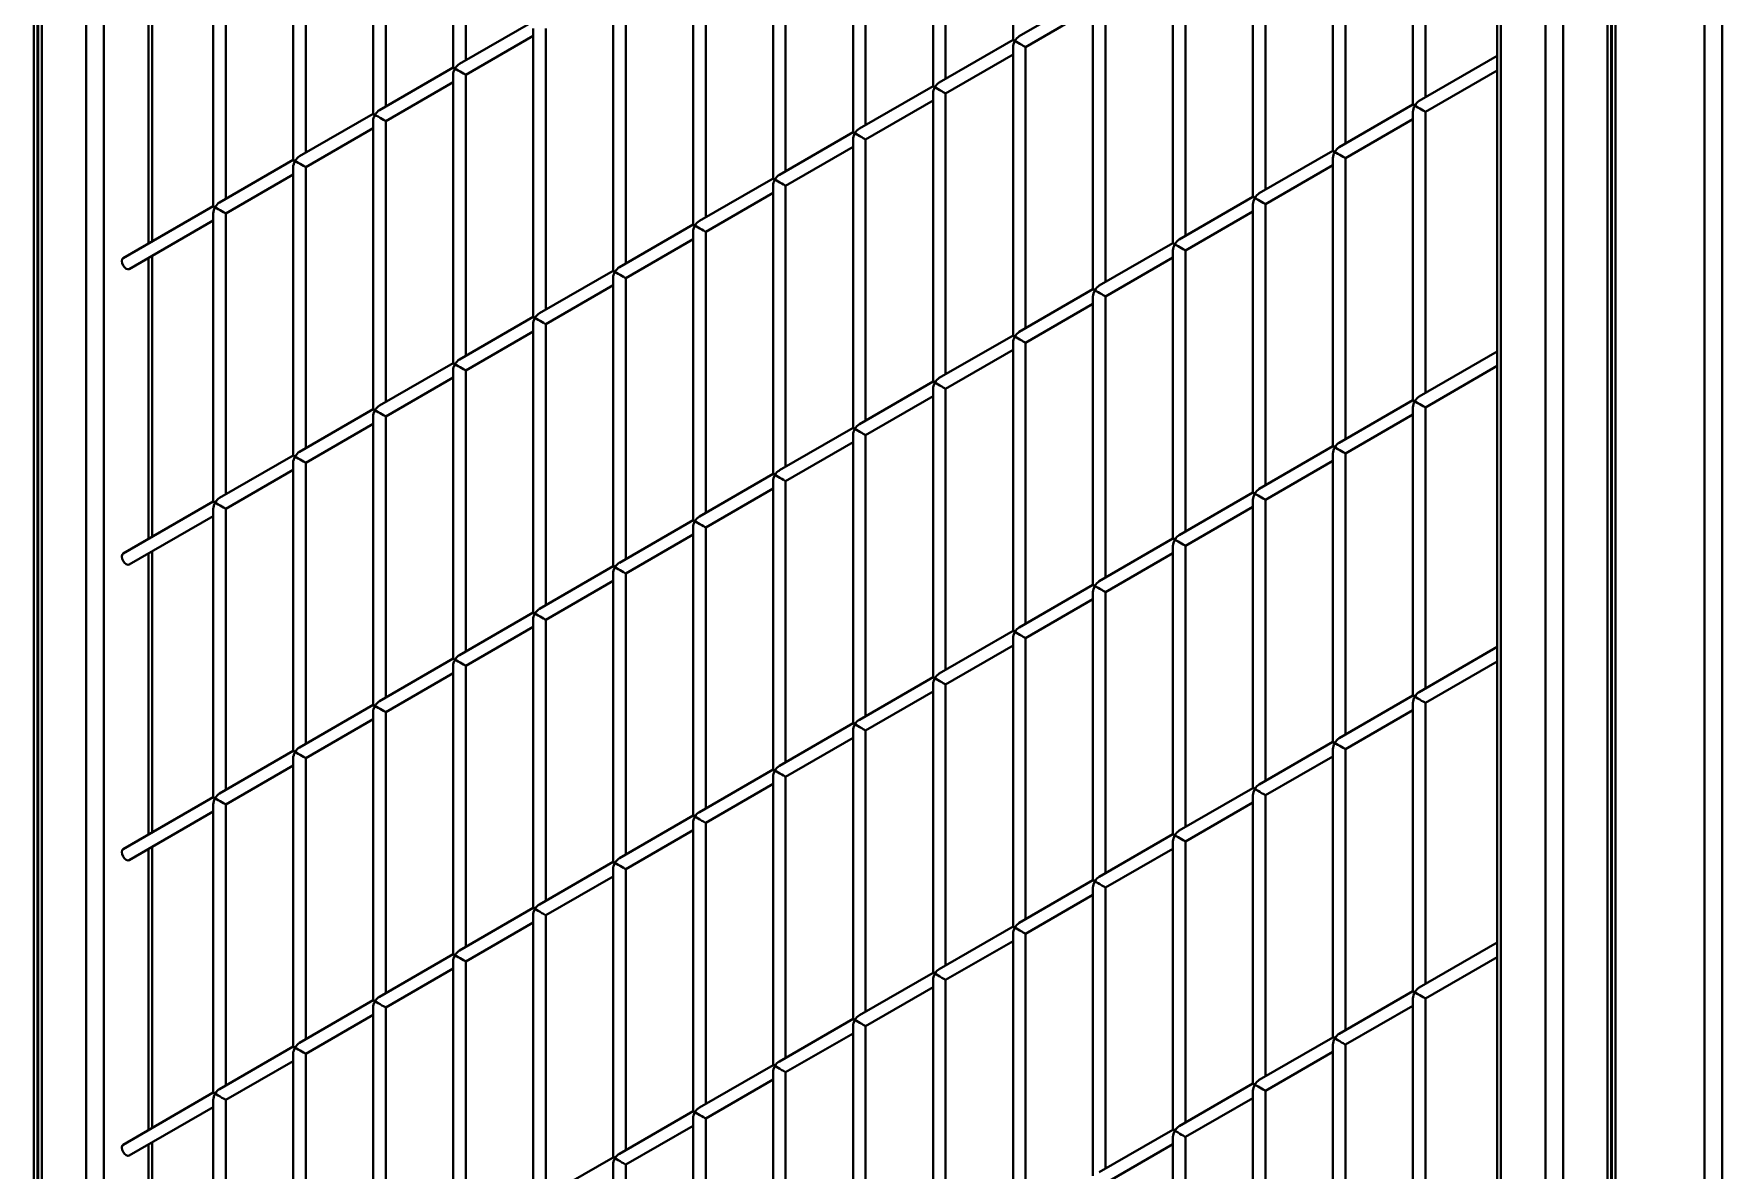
# Model space of a CAD drawing. Header units: millimetres. Extents: x 0 to 420, y 0 to 297.
# Drawn here: x 266.57 to 280, y 104.9 to 113.94 of the extents above; entities that cross this region are included whole.
import ezdxf

# ---------------------------------------------------------------- set-up
doc = ezdxf.new("R2010")
doc.units = ezdxf.units.MM

msp = doc.modelspace()

# ---------------------------------------------------------------- linework, layer by layer
at = {"color": 8, "linetype": 'Continuous', "lineweight": 40}
for p, q in [((279.8601, 99.2264), (279.8601, 131.3982)), ((280.0016, 131.3982), (280.0016, 99.2264)), ((279.153, 130.99), (279.153, 98.8182)), ((279.0894, 102.5736), (279.0894, 125.8213)), ((267.1251, 121.556), (267.1251, 93.3375)), ((266.5665, 95.2675), (266.5665, 118.4947)), ((267.4787, 112.2725), (267.4787, 114.5087)), ((267.4787, 109.9209), (267.4787, 112.157)), ((267.4787, 107.5692), (267.4787, 109.8054)), ((267.4787, 105.2176), (267.4787, 107.4538)), ((267.4787, 102.866), (267.4787, 105.1021))]:
    msp.add_line(p, q, dxfattribs=at)
at = {"color": 7, "linetype": 'Continuous', "lineweight": 40}
for p, q in [((279.1237, 130.9491), (279.1237, 98.8013)), ((278.5944, 99.5165), (278.5944, 128.7486)), ((278.7358, 128.8303), (278.7358, 99.4348)), ((278.2116, 128.0377), (278.2116, 99.7376)), ((278.2409, 128.1363), (278.2409, 99.7206)), ((279.1187, 102.5829), (279.1187, 125.8146)), ((266.6009, 121.8587), (266.6009, 92.5111)), ((266.6302, 121.8418), (266.6302, 92.6097)), ((266.9837, 93.222), (266.9837, 121.6377)), ((266.5958, 95.2844), (266.5958, 118.4987)), ((274.3583, 116.1863), (274.3583, 113.8924)), ((269.9036, 115.9663), (269.9036, 113.6724)), ((270.0036, 113.7301), (270.0036, 115.9663)), ((273.7219, 115.8189), (273.7219, 113.525)), ((273.8219, 113.5827), (273.8219, 115.8189)), ((269.2672, 115.5989), (269.2672, 113.305)), ((269.3672, 113.3627), (269.3672, 115.5989)), ((277.5403, 115.6716), (277.5403, 113.3777)), ((277.6403, 113.4354), (277.6403, 115.6716)), ((273.0855, 115.4515), (273.0855, 113.1576)), ((273.1855, 113.2154), (273.1855, 115.4515)), ((276.9039, 115.3042), (276.9039, 113.0103)), ((277.0039, 113.068), (277.0039, 115.3042)), ((268.6308, 115.2315), (268.6308, 112.9376)), ((268.7308, 112.9953), (268.7308, 115.2315)), ((272.4492, 115.0841), (272.4492, 112.7903)), ((272.5492, 112.848), (272.5492, 115.0841)), ((276.2675, 114.9368), (276.2675, 112.6429)), ((276.3675, 112.7006), (276.3675, 114.9368)), ((267.9944, 114.8641), (267.9944, 112.5702)), ((268.0944, 112.6279), (268.0944, 114.8641)), ((271.8128, 114.7168), (271.8128, 112.4229)), ((271.9128, 112.4806), (271.9128, 114.7168)), ((267.508, 112.2894), (267.508, 114.5256)), ((275.6311, 114.5694), (275.6311, 112.2755)), ((275.7311, 112.3333), (275.7311, 114.5694)), ((271.1764, 114.3494), (271.1764, 112.0555)), ((271.2764, 112.1132), (271.2764, 114.3494)), ((274.9947, 114.2598), (274.4083, 113.9213)), ((274.9947, 114.202), (274.9947, 111.9081)), ((275.0947, 111.9659), (275.0947, 114.202)), ((274.4583, 113.8347), (274.9947, 114.1443)), ((270.54, 114.0397), (269.9536, 113.7012)), ((270.54, 113.982), (270.54, 111.6881)), ((270.64, 111.7458), (270.64, 113.982)), ((270.0036, 113.6146), (270.54, 113.9243)), ((274.3583, 113.8924), (273.7719, 113.5539)), ((274.3583, 113.8347), (274.3583, 111.5408)), ((274.4583, 111.5985), (274.4583, 113.8347)), ((269.9036, 113.6724), (269.3172, 113.3338)), ((273.8219, 113.4673), (274.3583, 113.7769)), ((278.2116, 113.7652), (277.5903, 113.4065)), ((269.3672, 113.2472), (269.9036, 113.5569)), ((269.9036, 113.6146), (269.9036, 111.3207)), ((270.0036, 111.3784), (270.0036, 113.6146)), ((277.6403, 113.3199), (278.2116, 113.6497)), ((273.7219, 113.525), (273.1356, 113.1865)), ((273.1855, 113.0999), (273.7219, 113.4096)), ((273.7219, 113.4673), (273.7219, 111.1734)), ((273.8219, 111.2311), (273.8219, 113.4673)), ((269.2672, 113.305), (268.6808, 112.9665)), ((277.5403, 113.3777), (276.9539, 113.0392)), ((277.0039, 112.9526), (277.5403, 113.2622)), ((277.5403, 113.3199), (277.5403, 111.026)), ((277.6403, 111.0838), (277.6403, 113.3199)), ((268.7308, 112.8798), (269.2672, 113.1895)), ((269.2672, 113.2472), (269.2672, 110.9533)), ((269.3672, 111.0111), (269.3672, 113.2472)), ((273.0855, 113.1576), (272.4992, 112.8191)), ((272.5492, 112.7325), (273.0855, 113.0422)), ((273.0855, 113.0999), (273.0855, 110.806)), ((273.1855, 110.8637), (273.1855, 113.0999)), ((276.9039, 113.0103), (276.3175, 112.6718)), ((268.6308, 112.9376), (268.0444, 112.5991)), ((268.6308, 112.8798), (268.6308, 110.5859)), ((268.7308, 110.6437), (268.7308, 112.8798)), ((276.3675, 112.5852), (276.9039, 112.8948)), ((276.9039, 112.9526), (276.9039, 110.6587)), ((277.0039, 110.7164), (277.0039, 112.9526)), ((268.0944, 112.5125), (268.6308, 112.8221)), ((272.4492, 112.7903), (271.8628, 112.4517)), ((272.4492, 112.7325), (272.4492, 110.4386)), ((272.5492, 110.4963), (272.5492, 112.7325)), ((271.9128, 112.3651), (272.4492, 112.6748)), ((276.2675, 112.6429), (275.6811, 112.3044)), ((267.9944, 112.5702), (267.2769, 112.156)), ((267.3269, 112.0694), (267.9944, 112.4547)), ((267.9944, 112.5125), (267.9944, 110.2186)), ((268.0944, 110.2763), (268.0944, 112.5125)), ((275.7311, 112.2178), (276.2675, 112.5274)), ((276.2675, 112.5852), (276.2675, 110.2913)), ((276.3675, 110.349), (276.3675, 112.5852)), ((271.8128, 112.4229), (271.2264, 112.0844)), ((271.8128, 112.3651), (271.8128, 110.0712)), ((271.9128, 110.129), (271.9128, 112.3651)), ((271.2764, 111.9977), (271.8128, 112.3074)), ((275.6311, 112.2755), (275.0447, 111.937)), ((275.6311, 112.2178), (275.6311, 109.9239)), ((275.7311, 109.9816), (275.7311, 112.2178)), ((267.508, 109.9378), (267.508, 112.1739)), ((271.1764, 112.0555), (270.59, 111.717)), ((275.0947, 111.8504), (275.6311, 112.1601)), ((270.64, 111.6304), (271.1764, 111.94)), ((271.1764, 111.9977), (271.1764, 109.7038)), ((271.2764, 109.7616), (271.2764, 111.9977)), ((274.9947, 111.9081), (274.4083, 111.5696)), ((274.4583, 111.483), (274.9947, 111.7927)), ((274.9947, 111.8504), (274.9947, 109.5565)), ((275.0947, 109.6142), (275.0947, 111.8504)), ((270.54, 111.6881), (269.9536, 111.3496)), ((270.0036, 111.263), (270.54, 111.5726)), ((270.54, 111.6304), (270.54, 109.3365)), ((270.64, 109.3942), (270.64, 111.6304)), ((274.3583, 111.5408), (273.7719, 111.2022)), ((273.8219, 111.1156), (274.3583, 111.4253)), ((274.3583, 111.483), (274.3583, 109.1891)), ((274.4583, 109.2469), (274.4583, 111.483)), ((278.2116, 111.4135), (277.5903, 111.0549)), ((269.9036, 111.3207), (269.3172, 110.9822)), ((269.9036, 111.263), (269.9036, 108.9691)), ((270.0036, 109.0268), (270.0036, 111.263)), ((277.6403, 110.9683), (278.2116, 111.2981)), ((269.3672, 110.8956), (269.9036, 111.2052)), ((273.7219, 111.1734), (273.1356, 110.8349)), ((273.7219, 111.1156), (273.7219, 108.8217)), ((273.8219, 108.8795), (273.8219, 111.1156)), ((273.1855, 110.7483), (273.7219, 111.0579)), ((277.5403, 111.026), (276.9539, 110.6875)), ((269.2672, 110.9533), (268.6808, 110.6148)), ((269.2672, 110.8956), (269.2672, 108.6017)), ((269.3672, 108.6594), (269.3672, 110.8956)), ((277.0039, 110.6009), (277.5403, 110.9106)), ((277.5403, 110.9683), (277.5403, 108.6744)), ((277.6403, 108.7321), (277.6403, 110.9683)), ((268.7308, 110.5282), (269.2672, 110.8379)), ((273.0855, 110.806), (272.4992, 110.4675)), ((273.0855, 110.7483), (273.0855, 108.4544)), ((273.1855, 108.5121), (273.1855, 110.7483)), ((268.6308, 110.5859), (268.0444, 110.2474)), ((272.5492, 110.3809), (273.0855, 110.6905)), ((276.9039, 110.6587), (276.3175, 110.3201)), ((276.9039, 110.6009), (276.9039, 108.307)), ((277.0039, 108.3648), (277.0039, 110.6009)), ((268.0944, 110.1608), (268.6308, 110.4705)), ((268.6308, 110.5282), (268.6308, 108.2343)), ((268.7308, 108.292), (268.7308, 110.5282)), ((272.4492, 110.4386), (271.8628, 110.1001)), ((276.3675, 110.2335), (276.9039, 110.5432)), ((271.9128, 110.0135), (272.4492, 110.3231)), ((272.4492, 110.3809), (272.4492, 108.087)), ((272.5492, 108.1447), (272.5492, 110.3809)), ((267.9944, 110.2186), (267.2769, 109.8044)), ((276.2675, 110.2913), (275.6811, 109.9528)), ((275.7311, 109.8662), (276.2675, 110.1758)), ((276.2675, 110.2335), (276.2675, 107.9396)), ((276.3675, 107.9974), (276.3675, 110.2335)), ((267.3269, 109.7178), (267.9944, 110.1031)), ((267.9944, 110.1608), (267.9944, 107.8669)), ((268.0944, 107.9247), (268.0944, 110.1608)), ((271.8128, 110.0712), (271.2264, 109.7327)), ((271.2764, 109.6461), (271.8128, 109.9558)), ((271.8128, 110.0135), (271.8128, 107.7196)), ((271.9128, 107.7773), (271.9128, 110.0135)), ((275.6311, 109.9239), (275.0447, 109.5854)), ((267.508, 107.5861), (267.508, 109.8223)), ((275.0947, 109.4988), (275.6311, 109.8084)), ((275.6311, 109.8662), (275.6311, 107.5723)), ((275.7311, 107.63), (275.7311, 109.8662)), ((271.1764, 109.7038), (270.59, 109.3653)), ((271.1764, 109.6461), (271.1764, 107.3522)), ((271.2764, 107.4099), (271.2764, 109.6461)), ((270.64, 109.2787), (271.1764, 109.5884)), ((274.9947, 109.5565), (274.4083, 109.218)), ((274.9947, 109.4988), (274.9947, 107.2049)), ((275.0947, 107.2626), (275.0947, 109.4988)), ((274.4583, 109.1314), (274.9947, 109.441)), ((270.54, 109.3365), (269.9536, 108.9979)), ((270.54, 109.2787), (270.54, 106.9848)), ((270.64, 107.0426), (270.64, 109.2787)), ((270.0036, 108.9113), (270.54, 109.221)), ((274.3583, 109.1891), (273.7719, 108.8506)), ((274.3583, 109.1314), (274.3583, 106.8375)), ((274.4583, 106.8952), (274.4583, 109.1314)), ((269.9036, 108.9691), (269.3172, 108.6306)), ((273.8219, 108.764), (274.3583, 109.0737)), ((278.2116, 109.0619), (277.5903, 108.7033)), ((269.3672, 108.544), (269.9036, 108.8536)), ((269.9036, 108.9113), (269.9036, 106.6174)), ((270.0036, 106.6752), (270.0036, 108.9113)), ((277.6403, 108.6167), (278.2116, 108.9464)), ((273.7219, 108.8217), (273.1356, 108.4832)), ((273.1855, 108.3966), (273.7219, 108.7063)), ((273.7219, 108.764), (273.7219, 106.4701)), ((273.8219, 106.5278), (273.8219, 108.764)), ((269.2672, 108.6017), (268.6808, 108.2632)), ((277.5403, 108.6744), (276.9539, 108.3359)), ((277.0039, 108.2493), (277.5403, 108.5589)), ((277.5403, 108.6167), (277.5403, 106.3228)), ((277.6403, 106.3805), (277.6403, 108.6167)), ((268.7308, 108.1766), (269.2672, 108.4862)), ((269.2672, 108.544), (269.2672, 106.2501)), ((269.3672, 106.3078), (269.3672, 108.544)), ((273.0855, 108.4544), (272.4992, 108.1158)), ((272.5492, 108.0292), (273.0855, 108.3389)), ((273.0855, 108.3966), (273.0855, 106.1027)), ((273.1855, 106.1605), (273.1855, 108.3966)), ((276.9039, 108.307), (276.3175, 107.9685)), ((268.6308, 108.2343), (268.0444, 107.8958)), ((268.6308, 108.1766), (268.6308, 105.8827)), ((268.7308, 105.9404), (268.7308, 108.1766)), ((276.3675, 107.8819), (276.9039, 108.1916)), ((276.9039, 108.2493), (276.9039, 105.9554)), ((277.0039, 106.0131), (277.0039, 108.2493)), ((268.0944, 107.8092), (268.6308, 108.1188)), ((272.4492, 108.087), (271.8628, 107.7485)), ((272.4492, 108.0292), (272.4492, 105.7353)), ((272.5492, 105.7931), (272.5492, 108.0292)), ((271.9128, 107.6619), (272.4492, 107.9715)), ((276.2675, 107.9396), (275.6811, 107.6011)), ((267.9944, 107.8669), (267.2769, 107.4527)), ((267.3269, 107.3661), (267.9944, 107.7515)), ((267.9944, 107.8092), (267.9944, 105.5153)), ((268.0944, 105.573), (268.0944, 107.8092)), ((275.7311, 107.5145), (276.2675, 107.8242)), ((276.2675, 107.8819), (276.2675, 105.588)), ((276.3675, 105.6457), (276.3675, 107.8819)), ((271.8128, 107.7196), (271.2264, 107.3811)), ((271.8128, 107.6619), (271.8128, 105.368)), ((271.9128, 105.4257), (271.9128, 107.6619)), ((271.2764, 107.2945), (271.8128, 107.6041)), ((275.6311, 107.5723), (275.0447, 107.2337)), ((275.6311, 107.5145), (275.6311, 105.2206)), ((275.7311, 105.2783), (275.7311, 107.5145)), ((267.508, 105.2345), (267.508, 107.4707)), ((271.1764, 107.3522), (270.59, 107.0137)), ((275.0947, 107.1471), (275.6311, 107.4568)), ((270.64, 106.9271), (271.1764, 107.2367)), ((271.1764, 107.2945), (271.1764, 105.0006)), ((271.2764, 105.0583), (271.2764, 107.2945)), ((274.9947, 107.2049), (274.4083, 106.8664)), ((274.4583, 106.7798), (274.9947, 107.0894)), ((274.9947, 107.1471), (274.9947, 104.8532)), ((275.0947, 104.911), (275.0947, 107.1471)), ((270.54, 106.9848), (269.9536, 106.6463)), ((270.0036, 106.5597), (270.54, 106.8694)), ((270.54, 106.9271), (270.54, 104.6332)), ((270.64, 104.6909), (270.64, 106.9271)), ((274.3583, 106.8375), (273.7719, 106.499)), ((273.8219, 106.4124), (274.3583, 106.722)), ((274.3583, 106.7798), (274.3583, 104.4859)), ((274.4583, 104.5436), (274.4583, 106.7798)), ((278.2116, 106.7103), (277.5903, 106.3516)), ((269.9036, 106.6174), (269.3172, 106.2789)), ((269.9036, 106.5597), (269.9036, 104.2658)), ((270.0036, 104.3235), (270.0036, 106.5597)), ((277.6403, 106.265), (278.2116, 106.5948)), ((269.3672, 106.1923), (269.9036, 106.502)), ((273.7219, 106.4701), (273.1356, 106.1316)), ((273.7219, 106.4124), (273.7219, 104.1185)), ((273.8219, 104.1762), (273.8219, 106.4124)), ((273.1855, 106.045), (273.7219, 106.3546)), ((277.5403, 106.3228), (276.9539, 105.9843)), ((269.2672, 106.2501), (268.6808, 105.9115)), ((269.2672, 106.1923), (269.2672, 103.8984)), ((269.3672, 103.9561), (269.3672, 106.1923)), ((277.0039, 105.8976), (277.5403, 106.2073)), ((277.5403, 106.265), (277.5403, 103.9711)), ((277.6403, 104.0289), (277.6403, 106.265)), ((268.7308, 105.8249), (269.2672, 106.1346)), ((273.0855, 106.1027), (272.4992, 105.7642)), ((273.0855, 106.045), (273.0855, 103.7511)), ((273.1855, 103.8088), (273.1855, 106.045)), ((268.6308, 105.8827), (268.0444, 105.5442)), ((272.5492, 105.6776), (273.0855, 105.9873)), ((276.9039, 105.9554), (276.3175, 105.6169)), ((276.9039, 105.8976), (276.9039, 103.6037)), ((277.0039, 103.6615), (277.0039, 105.8976)), ((268.0944, 105.4576), (268.6308, 105.7672)), ((268.6308, 105.8249), (268.6308, 103.531)), ((268.7308, 103.5888), (268.7308, 105.8249)), ((272.4492, 105.7353), (271.8628, 105.3968)), ((276.3675, 105.5303), (276.9039, 105.8399)), ((271.9128, 105.3102), (272.4492, 105.6199)), ((272.4492, 105.6776), (272.4492, 103.3837)), ((272.5492, 103.4414), (272.5492, 105.6776)), ((267.9944, 105.5153), (267.2769, 105.1011)), ((276.2675, 105.588), (275.6811, 105.2495)), ((275.7311, 105.1629), (276.2675, 105.4725)), ((276.2675, 105.5303), (276.2675, 103.2364)), ((276.3675, 103.2941), (276.3675, 105.5303)), ((267.3269, 105.0145), (267.9944, 105.3998)), ((267.9944, 105.4576), (267.9944, 103.1637)), ((268.0944, 103.2214), (268.0944, 105.4576)), ((271.8128, 105.368), (271.2264, 105.0294)), ((271.2764, 104.9428), (271.8128, 105.2525)), ((271.8128, 105.3102), (271.8128, 103.0163)), ((271.9128, 103.074), (271.9128, 105.3102)), ((275.6311, 105.2206), (275.0447, 104.8821)), ((267.508, 102.8829), (267.508, 105.119)), ((275.0947, 104.7955), (275.6311, 105.1052)), ((275.6311, 105.1629), (275.6311, 102.869)), ((275.7311, 102.9267), (275.7311, 105.1629)), ((271.1764, 105.0006), (270.59, 104.6621)), ((271.1764, 104.9428), (271.1764, 102.6489)), ((271.2764, 102.7067), (271.2764, 104.9428))]:
    msp.add_line(p, q, dxfattribs=at)
at = {"color": 7, "linetype": 'Continuous', "lineweight": 40, "flags": 128}
for points in [[(267.2769, 112.156), (267.2769, 112.156), (267.2693, 112.1472), (267.2666, 112.1331), (267.2693, 112.116), (267.2769, 112.0983), (267.2884, 112.0828), (267.3019, 112.0719), (267.3154, 112.0672), (267.3269, 112.0694)], [(267.2769, 109.8044), (267.2769, 109.8044), (267.2693, 109.7956), (267.2666, 109.7815), (267.2693, 109.7643), (267.2769, 109.7466), (267.2884, 109.7312), (267.3019, 109.7203), (267.3154, 109.7156), (267.3269, 109.7178)], [(267.2769, 107.4527), (267.2769, 107.4527), (267.2693, 107.4439), (267.2666, 107.4299), (267.2693, 107.4127), (267.2769, 107.395), (267.2884, 107.3795), (267.3019, 107.3686), (267.3154, 107.3639), (267.3269, 107.3661)], [(267.2769, 105.1011), (267.2769, 105.1011), (267.2693, 105.0923), (267.2666, 105.0782), (267.2693, 105.061), (267.2769, 105.0434), (267.2884, 105.0279), (267.3019, 105.017), (267.3154, 105.0123), (267.3269, 105.0145)]]:
    msp.add_lwpolyline(points, dxfattribs=at)
at = {"color": 7, "linetype": 'Continuous', "lineweight": 40}
for centre, major_axis, ratio, start_param, end_param in [((274.4083, 113.8635), (0.05, -0.0289), 0.0000704, 3.1416333, 3.9270314), ((274.4083, 113.8635), (0.0354, 0.0612), 0.5773346, 1.570837, 2.3562351), ((274.4083, 113.8635), (0.0354, 0.0612), 0.5773346, 0.7853575, 1.570837), ((274.4083, 113.8635), (0.05, -0.0289), 0.0000704, 3.9270314, 6.2832259), ((269.9536, 113.6435), (0.05, -0.0289), 0.0000704, 3.1416333, 3.9270315), ((269.9536, 113.6435), (0.0354, 0.0612), 0.5773346, 1.570837, 2.3562351), ((269.9536, 113.6435), (0.0354, 0.0612), 0.5773346, 0.7853575, 1.570837), ((269.9536, 113.6435), (0.05, -0.0289), 0.0000704, 3.9270315, 6.2832259), ((273.7719, 113.4961), (0.0354, 0.0612), 0.5773346, 0.7853575, 1.570837), ((273.7719, 113.4961), (0.05, -0.0289), 0.0000704, 3.1416333, 3.9270314), ((273.7719, 113.4961), (0.0354, 0.0612), 0.5773346, 1.570837, 2.3562351), ((273.7719, 113.4961), (0.05, -0.0289), 0.0000704, 3.9270314, 6.2832259), ((277.5903, 113.3488), (0.0354, 0.0612), 0.5773346, 0.7853575, 1.570837), ((269.3172, 113.2761), (0.05, -0.0289), 0.0000704, 3.1416333, 3.9270315), ((269.3172, 113.2761), (0.0354, 0.0612), 0.5773346, 1.570837, 2.3562351), ((269.3172, 113.2761), (0.0354, 0.0612), 0.5773346, 0.7853575, 1.570837), ((269.3172, 113.2761), (0.05, -0.0289), 0.0000704, 3.9270315, 6.2832259), ((277.5903, 113.3488), (0.05, -0.0289), 0.0000704, 3.1416333, 3.9270315), ((277.5903, 113.3488), (0.0354, 0.0612), 0.5773346, 1.570837, 2.3562351), ((277.5903, 113.3488), (0.05, -0.0289), 0.0000704, 3.9270315, 6.2832259), ((273.1355, 113.1288), (0.05, -0.0289), 0.0000704, 3.1416333, 3.9270315), ((273.1355, 113.1288), (0.0354, 0.0612), 0.5773346, 1.570837, 2.3562351), ((273.1355, 113.1288), (0.0354, 0.0612), 0.5773346, 0.7853575, 1.570837), ((273.1355, 113.1288), (0.05, -0.0289), 0.0000704, 3.9270315, 6.2832259), ((276.9539, 112.9814), (0.05, -0.0289), 0.0000704, 3.1416333, 3.9270314), ((276.9539, 112.9814), (0.0354, 0.0612), 0.5773346, 1.570837, 2.3562351), ((276.9539, 112.9814), (0.0354, 0.0612), 0.5773346, 0.7853575, 1.570837), ((276.9539, 112.9814), (0.05, -0.0289), 0.0000704, 3.9270314, 6.2832259), ((268.6808, 112.9087), (0.05, -0.0289), 0.0000704, 3.1416333, 3.9270315), ((268.6808, 112.9087), (0.0354, 0.0612), 0.5773346, 1.570837, 2.3562351), ((268.6808, 112.9087), (0.0354, 0.0612), 0.5773346, 0.7853575, 1.570837), ((268.6808, 112.9087), (0.05, -0.0289), 0.0000704, 3.9270314, 6.2832259), ((272.4992, 112.7614), (0.05, -0.0289), 0.0000704, 3.1416333, 3.9270314), ((272.4992, 112.7614), (0.0354, 0.0612), 0.5773346, 1.570837, 2.3562351), ((272.4992, 112.7614), (0.0354, 0.0612), 0.5773346, 0.7853575, 1.570837), ((272.4992, 112.7614), (0.05, -0.0289), 0.0000704, 3.9270314, 6.2832259), ((268.0444, 112.5413), (0.0354, 0.0612), 0.5773346, 0.7853575, 1.570837), ((276.3175, 112.614), (0.05, -0.0289), 0.0000704, 3.1416333, 3.9270314), ((276.3175, 112.614), (0.0354, 0.0612), 0.5773346, 1.570837, 2.3562351), ((276.3175, 112.614), (0.0354, 0.0612), 0.5773346, 0.7853575, 1.570837), ((276.3175, 112.614), (0.05, -0.0289), 0.0000704, 3.9270315, 6.2832259), ((268.0444, 112.5413), (0.05, -0.0289), 0.0000704, 3.1416333, 3.9270315), ((268.0444, 112.5413), (0.0354, 0.0612), 0.5773346, 1.570837, 2.3562351), ((268.0444, 112.5413), (0.05, -0.0289), 0.0000704, 3.9270315, 6.2832259), ((271.8628, 112.394), (0.0354, 0.0612), 0.5773346, 0.7853575, 1.570837), ((271.8628, 112.394), (0.05, -0.0289), 0.0000704, 3.1416333, 3.9270314), ((271.8628, 112.394), (0.0354, 0.0612), 0.5773346, 1.570837, 2.3562351), ((271.8628, 112.394), (0.05, -0.0289), 0.0000704, 3.9270314, 6.2832259), ((275.6811, 112.2467), (0.05, -0.0289), 0.0000704, 3.1416333, 3.9270314), ((275.6811, 112.2467), (0.0354, 0.0612), 0.5773346, 1.570837, 2.3562351), ((275.6811, 112.2467), (0.0354, 0.0612), 0.5773346, 0.7853575, 1.570837), ((275.6811, 112.2467), (0.05, -0.0289), 0.0000704, 3.9270314, 6.2832259), ((271.2264, 112.0266), (0.05, -0.0289), 0.0000704, 3.1416333, 3.9270315), ((271.2264, 112.0266), (0.0354, 0.0612), 0.5773346, 0.7853575, 1.570837), ((271.2264, 112.0266), (0.0354, 0.0612), 0.5773346, 1.570837, 2.3562351), ((271.2264, 112.0266), (0.05, -0.0289), 0.0000704, 3.9270315, 6.2832259), ((275.0447, 111.8793), (0.0354, 0.0612), 0.5773346, 0.7853575, 1.570837), ((275.0447, 111.8793), (0.05, -0.0289), 0.0000704, 3.1416333, 3.9270315), ((275.0447, 111.8793), (0.0354, 0.0612), 0.5773346, 1.570837, 2.3562351), ((275.0447, 111.8793), (0.05, -0.0289), 0.0000704, 3.9270315, 6.2832259), ((270.59, 111.6592), (0.05, -0.0289), 0.0000704, 3.1416333, 3.9270315), ((270.59, 111.6592), (0.0354, 0.0612), 0.5773346, 1.570837, 2.3562351), ((270.59, 111.6592), (0.0354, 0.0612), 0.5773346, 0.7853575, 1.570837), ((270.59, 111.6592), (0.05, -0.0289), 0.0000704, 3.9270314, 6.2832259), ((274.4083, 111.5119), (0.05, -0.0289), 0.0000704, 3.1416333, 3.9270314), ((274.4083, 111.5119), (0.0354, 0.0612), 0.5773346, 1.570837, 2.3562351), ((274.4083, 111.5119), (0.0354, 0.0612), 0.5773346, 0.7853575, 1.570837), ((274.4083, 111.5119), (0.05, -0.0289), 0.0000704, 3.9270315, 6.2832259), ((269.9536, 111.2918), (0.05, -0.0289), 0.0000704, 3.1416333, 3.9270314), ((269.9536, 111.2918), (0.0354, 0.0612), 0.5773346, 1.570837, 2.3562351), ((269.9536, 111.2918), (0.0354, 0.0612), 0.5773346, 0.7853575, 1.570837), ((269.9536, 111.2918), (0.05, -0.0289), 0.0000704, 3.9270315, 6.2832259), ((273.7719, 111.1445), (0.05, -0.0289), 0.0000704, 3.1416333, 3.9270314), ((273.7719, 111.1445), (0.0354, 0.0612), 0.5773346, 1.570837, 2.3562351), ((273.7719, 111.1445), (0.0354, 0.0612), 0.5773346, 0.7853575, 1.570837), ((273.7719, 111.1445), (0.05, -0.0289), 0.0000704, 3.9270314, 6.2832259), ((269.3172, 110.9245), (0.0354, 0.0612), 0.5773346, 0.7853575, 1.570837), ((277.5903, 110.9972), (0.05, -0.0289), 0.0000704, 3.1416333, 3.9270315), ((277.5903, 110.9972), (0.0354, 0.0612), 0.5773346, 1.570837, 2.3562351), ((277.5903, 110.9972), (0.0354, 0.0612), 0.5773346, 0.7853575, 1.570837), ((277.5903, 110.9972), (0.05, -0.0289), 0.0000704, 3.9270315, 6.2832259), ((269.3172, 110.9245), (0.05, -0.0289), 0.0000704, 3.1416333, 3.9270315), ((269.3172, 110.9245), (0.0354, 0.0612), 0.5773346, 1.570837, 2.3562351), ((269.3172, 110.9245), (0.05, -0.0289), 0.0000704, 3.9270315, 6.2832259), ((273.1355, 110.7771), (0.05, -0.0289), 0.0000704, 3.1416333, 3.9270315), ((273.1355, 110.7771), (0.0354, 0.0612), 0.5773346, 1.570837, 2.3562351), ((273.1355, 110.7771), (0.0354, 0.0612), 0.5773346, 0.7853575, 1.570837), ((273.1355, 110.7771), (0.05, -0.0289), 0.0000704, 3.9270315, 6.2832259), ((268.6808, 110.5571), (0.05, -0.0289), 0.0000704, 3.1416333, 3.9270314), ((268.6808, 110.5571), (0.0354, 0.0612), 0.5773346, 1.570837, 2.3562351), ((268.6808, 110.5571), (0.0354, 0.0612), 0.5773346, 0.7853575, 1.570837), ((268.6808, 110.5571), (0.05, -0.0289), 0.0000704, 3.9270314, 6.2832259), ((276.9539, 110.6298), (0.05, -0.0289), 0.0000704, 3.1416333, 3.9270314), ((276.9539, 110.6298), (0.0354, 0.0612), 0.5773346, 1.570837, 2.3562351), ((276.9539, 110.6298), (0.0354, 0.0612), 0.5773346, 0.7853575, 1.570837), ((276.9539, 110.6298), (0.05, -0.0289), 0.0000704, 3.9270314, 6.2832259), ((272.4992, 110.4097), (0.05, -0.0289), 0.0000704, 3.1416333, 3.9270314), ((272.4992, 110.4097), (0.0354, 0.0612), 0.5773346, 0.7853575, 1.570837), ((272.4992, 110.4097), (0.0354, 0.0612), 0.5773346, 1.570837, 2.3562351), ((272.4992, 110.4097), (0.05, -0.0289), 0.0000704, 3.9270314, 6.2832259), ((276.3175, 110.2624), (0.0354, 0.0612), 0.5773346, 0.7853575, 1.570837), ((268.0444, 110.1897), (0.05, -0.0289), 0.0000704, 3.1416333, 3.9270314), ((268.0444, 110.1897), (0.0354, 0.0612), 0.5773346, 1.570837, 2.3562351), ((268.0444, 110.1897), (0.0354, 0.0612), 0.5773346, 0.7853575, 1.570837), ((268.0444, 110.1897), (0.05, -0.0289), 0.0000704, 3.9270315, 6.2832259), ((276.3175, 110.2624), (0.05, -0.0289), 0.0000704, 3.1416333, 3.9270315), ((276.3175, 110.2624), (0.0354, 0.0612), 0.5773346, 1.570837, 2.3562351), ((276.3175, 110.2624), (0.05, -0.0289), 0.0000704, 3.9270315, 6.2832259), ((271.8628, 110.0424), (0.05, -0.0289), 0.0000704, 3.1416333, 3.9270314), ((271.8628, 110.0424), (0.0354, 0.0612), 0.5773346, 1.570837, 2.3562351), ((271.8628, 110.0424), (0.0354, 0.0612), 0.5773346, 0.7853575, 1.570837), ((271.8628, 110.0424), (0.05, -0.0289), 0.0000704, 3.9270314, 6.2832259), ((275.6811, 109.895), (0.05, -0.0289), 0.0000704, 3.1416333, 3.9270314), ((275.6811, 109.895), (0.0354, 0.0612), 0.5773346, 1.570837, 2.3562351), ((275.6811, 109.895), (0.0354, 0.0612), 0.5773346, 0.7853575, 1.570837), ((275.6811, 109.895), (0.05, -0.0289), 0.0000704, 3.9270314, 6.2832259), ((271.2264, 109.675), (0.05, -0.0289), 0.0000704, 3.1416333, 3.9270315), ((271.2264, 109.675), (0.0354, 0.0612), 0.5773346, 1.570837, 2.3562351), ((271.2264, 109.675), (0.0354, 0.0612), 0.5773346, 0.7853575, 1.570837), ((271.2264, 109.675), (0.05, -0.0289), 0.0000704, 3.9270315, 6.2832259), ((275.0447, 109.5276), (0.05, -0.0289), 0.0000704, 3.1416333, 3.9270315), ((275.0447, 109.5276), (0.0354, 0.0612), 0.5773346, 1.570837, 2.3562351), ((275.0447, 109.5276), (0.0354, 0.0612), 0.5773346, 0.7853575, 1.570837), ((275.0447, 109.5276), (0.05, -0.0289), 0.0000704, 3.9270315, 6.2832259), ((270.59, 109.3076), (0.0354, 0.0612), 0.5773346, 0.7853575, 1.570837), ((270.59, 109.3076), (0.05, -0.0289), 0.0000704, 3.1416333, 3.9270314), ((270.59, 109.3076), (0.0354, 0.0612), 0.5773346, 1.570837, 2.3562351), ((270.59, 109.3076), (0.05, -0.0289), 0.0000704, 3.9270314, 6.2832259), ((274.4083, 109.1603), (0.05, -0.0289), 0.0000704, 3.1416333, 3.9270314), ((274.4083, 109.1603), (0.0354, 0.0612), 0.5773346, 1.570837, 2.3562351), ((274.4083, 109.1603), (0.0354, 0.0612), 0.5773346, 0.7853575, 1.570837), ((274.4083, 109.1603), (0.05, -0.0289), 0.0000704, 3.9270315, 6.2832259), ((269.9536, 108.9402), (0.05, -0.0289), 0.0000704, 3.1416333, 3.9270315), ((269.9536, 108.9402), (0.0354, 0.0612), 0.5773346, 1.570837, 2.3562351), ((269.9536, 108.9402), (0.0354, 0.0612), 0.5773346, 0.7853575, 1.570837), ((269.9536, 108.9402), (0.05, -0.0289), 0.0000704, 3.9270315, 6.2832259), ((273.7719, 108.7929), (0.0354, 0.0612), 0.5773346, 0.7853575, 1.570837), ((273.7719, 108.7929), (0.05, -0.0289), 0.0000704, 3.1416333, 3.9270314), ((273.7719, 108.7929), (0.0354, 0.0612), 0.5773346, 1.570837, 2.3562351), ((273.7719, 108.7929), (0.05, -0.0289), 0.0000704, 3.9270314, 6.2832259), ((277.5903, 108.6455), (0.0354, 0.0612), 0.5773346, 0.7853575, 1.570837), ((269.3172, 108.5728), (0.05, -0.0289), 0.0000704, 3.1416333, 3.9270315), ((269.3172, 108.5728), (0.0354, 0.0612), 0.5773346, 1.570837, 2.3562351), ((269.3172, 108.5728), (0.0354, 0.0612), 0.5773346, 0.7853575, 1.570837), ((269.3172, 108.5728), (0.05, -0.0289), 0.0000704, 3.9270315, 6.2832259), ((277.5903, 108.6455), (0.05, -0.0289), 0.0000704, 3.1416333, 3.9270314), ((277.5903, 108.6455), (0.0354, 0.0612), 0.5773346, 1.570837, 2.3562351), ((277.5903, 108.6455), (0.05, -0.0289), 0.0000704, 3.9270315, 6.2832259), ((273.1355, 108.4255), (0.05, -0.0289), 0.0000704, 3.1416333, 3.9270315), ((273.1355, 108.4255), (0.0354, 0.0612), 0.5773346, 1.570837, 2.3562351), ((273.1355, 108.4255), (0.0354, 0.0612), 0.5773346, 0.7853575, 1.570837), ((273.1355, 108.4255), (0.05, -0.0289), 0.0000704, 3.9270315, 6.2832259), ((276.9539, 108.2782), (0.05, -0.0289), 0.0000704, 3.1416333, 3.9270315), ((276.9539, 108.2782), (0.0354, 0.0612), 0.5773346, 1.570837, 2.3562351), ((276.9539, 108.2782), (0.0354, 0.0612), 0.5773346, 0.7853575, 1.570837), ((276.9539, 108.2782), (0.05, -0.0289), 0.0000704, 3.9270314, 6.2832259), ((268.6808, 108.2054), (0.05, -0.0289), 0.0000704, 3.1416333, 3.9270315), ((268.6808, 108.2054), (0.0354, 0.0612), 0.5773346, 1.570837, 2.3562351), ((268.6808, 108.2054), (0.0354, 0.0612), 0.5773346, 0.7853575, 1.570837), ((268.6808, 108.2054), (0.05, -0.0289), 0.0000704, 3.9270314, 6.2832259), ((272.4992, 108.0581), (0.05, -0.0289), 0.0000704, 3.1416333, 3.9270314), ((272.4992, 108.0581), (0.0354, 0.0612), 0.5773346, 1.570837, 2.3562351), ((272.4992, 108.0581), (0.0354, 0.0612), 0.5773346, 0.7853575, 1.570837), ((272.4992, 108.0581), (0.05, -0.0289), 0.0000704, 3.9270314, 6.2832259), ((268.0444, 107.8381), (0.0354, 0.0612), 0.5773346, 0.7853575, 1.570837), ((276.3175, 107.9108), (0.05, -0.0289), 0.0000704, 3.1416333, 3.9270314), ((276.3175, 107.9108), (0.0354, 0.0612), 0.5773346, 1.570837, 2.3562351), ((276.3175, 107.9108), (0.0354, 0.0612), 0.5773346, 0.7853575, 1.570837), ((276.3175, 107.9108), (0.05, -0.0289), 0.0000704, 3.9270315, 6.2832259), ((268.0444, 107.8381), (0.05, -0.0289), 0.0000704, 3.1416333, 3.9270314), ((268.0444, 107.8381), (0.0354, 0.0612), 0.5773346, 1.570837, 2.3562351), ((268.0444, 107.8381), (0.05, -0.0289), 0.0000704, 3.9270315, 6.2832259), ((271.8628, 107.6907), (0.05, -0.0289), 0.0000704, 3.1416333, 3.9270314), ((271.8628, 107.6907), (0.0354, 0.0612), 0.5773346, 1.570837, 2.3562351), ((271.8628, 107.6907), (0.0354, 0.0612), 0.5773346, 0.7853575, 1.570837), ((271.8628, 107.6907), (0.05, -0.0289), 0.0000704, 3.9270314, 6.2832259), ((275.6811, 107.5434), (0.05, -0.0289), 0.0000704, 3.1416333, 3.9270314), ((275.6811, 107.5434), (0.0354, 0.0612), 0.5773346, 1.570837, 2.3562351), ((275.6811, 107.5434), (0.0354, 0.0612), 0.5773346, 0.7853575, 1.570837), ((275.6811, 107.5434), (0.05, -0.0289), 0.0000704, 3.9270314, 6.2832259), ((271.2264, 107.3233), (0.05, -0.0289), 0.0000704, 3.1416333, 3.9270315), ((271.2264, 107.3233), (0.0354, 0.0612), 0.5773346, 0.7853575, 1.570837), ((271.2264, 107.3233), (0.0354, 0.0612), 0.5773346, 1.570837, 2.3562351), ((271.2264, 107.3233), (0.05, -0.0289), 0.0000704, 3.9270315, 6.2832259), ((275.0447, 107.176), (0.0354, 0.0612), 0.5773346, 0.7853575, 1.570837), ((275.0447, 107.176), (0.05, -0.0289), 0.0000704, 3.1416333, 3.9270315), ((275.0447, 107.176), (0.0354, 0.0612), 0.5773346, 1.570837, 2.3562351), ((275.0447, 107.176), (0.05, -0.0289), 0.0000704, 3.9270315, 6.2832259), ((270.59, 106.956), (0.05, -0.0289), 0.0000704, 3.1416333, 3.9270315), ((270.59, 106.956), (0.0354, 0.0612), 0.5773346, 1.570837, 2.3562351), ((270.59, 106.956), (0.0354, 0.0612), 0.5773346, 0.7853575, 1.570837), ((270.59, 106.956), (0.05, -0.0289), 0.0000704, 3.9270314, 6.2832259), ((274.4083, 106.8086), (0.05, -0.0289), 0.0000704, 3.1416333, 3.9270314), ((274.4083, 106.8086), (0.0354, 0.0612), 0.5773346, 1.570837, 2.3562351), ((274.4083, 106.8086), (0.0354, 0.0612), 0.5773346, 0.7853575, 1.570837), ((274.4083, 106.8086), (0.05, -0.0289), 0.0000704, 3.9270315, 6.2832259), ((269.9536, 106.5886), (0.05, -0.0289), 0.0000704, 3.1416333, 3.9270314), ((269.9536, 106.5886), (0.0354, 0.0612), 0.5773346, 1.570837, 2.3562351), ((269.9536, 106.5886), (0.0354, 0.0612), 0.5773346, 0.7853575, 1.570837), ((269.9536, 106.5886), (0.05, -0.0289), 0.0000704, 3.9270315, 6.2832259), ((273.7719, 106.4412), (0.05, -0.0289), 0.0000704, 3.1416333, 3.9270314), ((273.7719, 106.4412), (0.0354, 0.0612), 0.5773346, 1.570837, 2.3562351), ((273.7719, 106.4412), (0.0354, 0.0612), 0.5773346, 0.7853575, 1.570837), ((273.7719, 106.4412), (0.05, -0.0289), 0.0000704, 3.9270314, 6.2832259), ((269.3172, 106.2212), (0.0354, 0.0612), 0.5773346, 0.7853575, 1.570837), ((277.5903, 106.2939), (0.05, -0.0289), 0.0000704, 3.1416333, 3.9270315), ((277.5903, 106.2939), (0.0354, 0.0612), 0.5773346, 1.570837, 2.3562351), ((277.5903, 106.2939), (0.0354, 0.0612), 0.5773346, 0.7853575, 1.570837), ((277.5903, 106.2939), (0.05, -0.0289), 0.0000704, 3.9270315, 6.2832259), ((269.3172, 106.2212), (0.05, -0.0289), 0.0000704, 3.1416333, 3.9270315), ((269.3172, 106.2212), (0.0354, 0.0612), 0.5773346, 1.570837, 2.3562351), ((269.3172, 106.2212), (0.05, -0.0289), 0.0000704, 3.9270315, 6.2832259), ((273.1355, 106.0739), (0.05, -0.0289), 0.0000704, 3.1416333, 3.9270315), ((273.1355, 106.0739), (0.0354, 0.0612), 0.5773346, 1.570837, 2.3562351), ((273.1355, 106.0739), (0.0354, 0.0612), 0.5773346, 0.7853575, 1.570837), ((273.1355, 106.0739), (0.05, -0.0289), 0.0000704, 3.9270314, 6.2832259), ((268.6808, 105.8538), (0.05, -0.0289), 0.0000704, 3.1416333, 3.9270314), ((268.6808, 105.8538), (0.0354, 0.0612), 0.5773346, 1.570837, 2.3562351), ((268.6808, 105.8538), (0.0354, 0.0612), 0.5773346, 0.7853575, 1.570837), ((268.6808, 105.8538), (0.05, -0.0289), 0.0000704, 3.9270314, 6.2832259), ((276.9539, 105.9265), (0.05, -0.0289), 0.0000704, 3.1416333, 3.9270315), ((276.9539, 105.9265), (0.0354, 0.0612), 0.5773346, 1.570837, 2.3562351), ((276.9539, 105.9265), (0.0354, 0.0612), 0.5773346, 0.7853575, 1.570837), ((276.9539, 105.9265), (0.05, -0.0289), 0.0000704, 3.9270314, 6.2832259), ((272.4992, 105.7065), (0.05, -0.0289), 0.0000704, 3.1416333, 3.9270314), ((272.4992, 105.7065), (0.0354, 0.0612), 0.5773346, 0.7853575, 1.570837), ((272.4992, 105.7065), (0.0354, 0.0612), 0.5773346, 1.570837, 2.3562351), ((272.4992, 105.7065), (0.05, -0.0289), 0.0000704, 3.9270314, 6.2832259), ((276.3175, 105.5591), (0.0354, 0.0612), 0.5773346, 0.7853575, 1.570837), ((268.0444, 105.4864), (0.05, -0.0289), 0.0000704, 3.1416333, 3.9270314), ((268.0444, 105.4864), (0.0354, 0.0612), 0.5773346, 1.570837, 2.3562351), ((268.0444, 105.4864), (0.0354, 0.0612), 0.5773346, 0.7853575, 1.570837), ((268.0444, 105.4864), (0.05, -0.0289), 0.0000704, 3.9270315, 6.2832259), ((276.3175, 105.5591), (0.05, -0.0289), 0.0000704, 3.1416333, 3.9270314), ((276.3175, 105.5591), (0.0354, 0.0612), 0.5773346, 1.570837, 2.3562351), ((276.3175, 105.5591), (0.05, -0.0289), 0.0000704, 3.9270315, 6.2832259), ((271.8628, 105.3391), (0.05, -0.0289), 0.0000704, 3.1416333, 3.9270314), ((271.8628, 105.3391), (0.0354, 0.0612), 0.5773346, 1.570837, 2.3562351), ((271.8628, 105.3391), (0.0354, 0.0612), 0.5773346, 0.7853575, 1.570837), ((271.8628, 105.3391), (0.05, -0.0289), 0.0000704, 3.9270314, 6.2832259), ((275.6811, 105.1917), (0.05, -0.0289), 0.0000704, 3.1416333, 3.9270314), ((275.6811, 105.1917), (0.0354, 0.0612), 0.5773346, 1.570837, 2.3562351), ((275.6811, 105.1917), (0.0354, 0.0612), 0.5773346, 0.7853575, 1.570837), ((275.6811, 105.1917), (0.05, -0.0289), 0.0000704, 3.9270314, 6.2832259), ((271.2264, 104.9717), (0.05, -0.0289), 0.0000704, 3.1416333, 3.9270315), ((271.2264, 104.9717), (0.0354, 0.0612), 0.5773346, 1.570837, 2.3562351), ((271.2264, 104.9717), (0.0354, 0.0612), 0.5773346, 0.7853575, 1.570837), ((271.2264, 104.9717), (0.05, -0.0289), 0.0000704, 3.9270315, 6.2832259)]:
    msp.add_ellipse(centre, major_axis=major_axis, ratio=ratio, start_param=start_param, end_param=end_param, dxfattribs=at)

doc.saveas('drawing.dxf')
